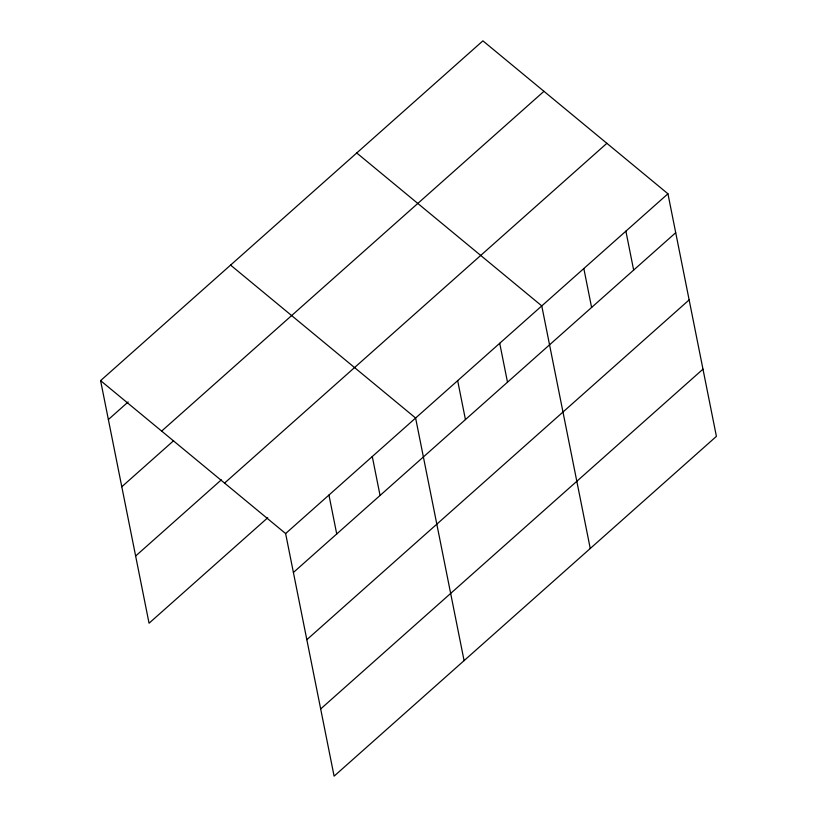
<?xml version="1.0" encoding="UTF-8"?>
<svg xmlns="http://www.w3.org/2000/svg" width="817" height="817" viewBox="0 0 817 817"><rect width="100%" height="100%" fill="white"/><g stroke="black" fill="none" stroke-linecap="round" stroke-linejoin="round"><path stroke-width="1.23" d="M100.593 380.63L482.898 40.85L667.938 193.782L716.407 436.37L334.102 776.15L285.623 533.552L100.593 380.63L149.062 623.218L267.751 517.743M108.365 419.55L128.146 401.964M161.654 431.09L543.959 91.32M121.794 486.758L173.602 440.72M135.632 556.009L221.346 479.834M224.563 483.092L606.878 143.312M285.623 533.552L667.938 193.782M293.405 572.472L675.71 232.702M306.835 639.691L689.139 299.91M320.673 708.942L702.977 369.161M356.733 152.973L541.773 305.905L590.252 548.503M230.578 265.106L415.608 418.028L464.087 660.626M625.883 231.15L633.655 270.08M583.828 268.527L591.6 307.447M499.718 343.283L507.5 382.203M457.663 380.651L465.445 419.581M372.286 456.54L380.058 495.459M328.955 495.051L336.727 533.971"/></g></svg>
